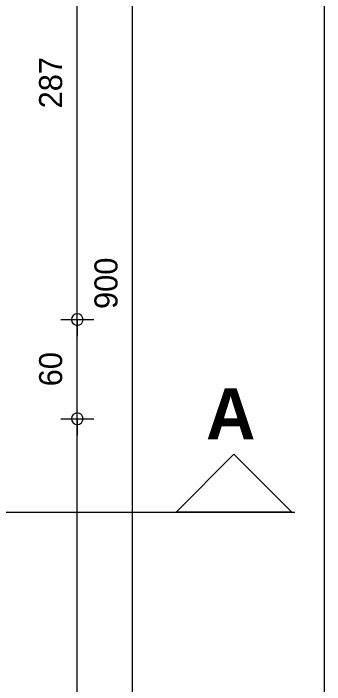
# Model space of a CAD drawing. Header units: metres. Extents: x -30.4 to 29.6, y -50.6 to 0.4.
# Drawn here: x 27.718 to 29.602, y -29.401 to -25.336 of the extents above; entities that cross this region are included whole.
import ezdxf
from ezdxf.enums import TextEntityAlignment as Align
from ezdxf.lldxf.tags import DXFTag

# ---------------------------------------------------------------- set-up
doc = ezdxf.new("R2010")
doc.units = ezdxf.units.M
doc.header["$MEASUREMENT"] = 0
for name, color, linetype in [('Calque commun', 7, 'Continuous'), ('Calque100', 7, 'Continuous'), ('Cotations', 7, 'Continuous'), ('Textes', 7, 'Continuous')]:
    doc.layers.add(name, color=color, linetype=linetype)
doc.styles.add('Century Gothic', font='GOTHIC.TTF', dxfattribs={"height": 0.139636})
doc.styles.add('Century Gothic3', font='GOTHICB.TTF', dxfattribs={"height": 0.31023})
tags = doc.linetypes.add('DASHDOT2', pattern=[0.5, 0.25, -0.125, 0, -0.125]).pattern_tags.tags
tags[10:11] = [DXFTag(74, 4), DXFTag(75, 0), DXFTag(340, '0'), DXFTag(46, 1.0), DXFTag(50, 0.0), DXFTag(44, 0.0), DXFTag(45, 0.0)]
tags[8:9] = [DXFTag(74, 4), DXFTag(75, 0), DXFTag(340, '0'), DXFTag(46, 1.0), DXFTag(50, 0.0), DXFTag(44, 0.0), DXFTag(45, 0.0)]
tags[6:7] = [DXFTag(74, 4), DXFTag(75, 0), DXFTag(340, '0'), DXFTag(46, 1.0), DXFTag(50, 0.0), DXFTag(44, 0.0), DXFTag(45, 0.0)]
tags[4:5] = [DXFTag(74, 4), DXFTag(75, 0), DXFTag(340, '0'), DXFTag(46, 1.0), DXFTag(50, 0.0), DXFTag(44, 0.0), DXFTag(45, 0.0)]

# ---------------------------------------------------------------- blocks, each defined once
blk = doc.blocks.new('new227')
at = {"layer": 'Calque commun', "color": 5, "linetype": 'Continuous', "lineweight": 9}
blk.add_arc((0, 0), 0.5, 0, 359.99941, dxfattribs=at)
blk = doc.blocks.new('new228')
at = {"layer": 'Calque commun', "color": 5, "linetype": 'Continuous', "lineweight": 9}
blk.add_arc((0, 0), 0.5, 0, 359.99941, dxfattribs=at)
blk = doc.blocks.new('DimLine37571')
at = {"layer": 'Calque commun', "color": 5, "linetype": 'Continuous', "lineweight": 9}
for p, q in [((28.1048, -27.7907), (28.1048, -27.6907)), ((28.0048, -27.7907), (28.2048, -27.7907)), ((28.1048, -31.4706), (28.1048, -27.7907)), ((28.0048, -31.4706), (28.2048, -31.4706)), ((28.1048, -31.4706), (28.1048, -31.5707))]:
    blk.add_line(p, q, dxfattribs=at)
at = {"layer": 'Calque commun', "color": 5, "linetype": 'Continuous', "lineweight": 9, "xscale": 0.07000000029802322, "yscale": 0.07000000029802322, "zscale": 0.07000000029802322, "rotation": 90}
for name, p in [('new228', (28.1048, -27.7907)), ('new227', (28.1048, -31.4706))]:
    blk.add_blockref(name, p, dxfattribs=at)
at = {"layer": 'Calque commun', "color": 5, "linetype": 'Continuous', "lineweight": 9, "style": 'Century Gothic'}
blk.add_text('368', height=0.13964, rotation=90, dxfattribs=at).set_placement((28.0548, -29.6307), align=Align.BOTTOM_CENTER)
blk = doc.blocks.new('new229')
at = {"layer": 'Calque commun', "color": 5, "linetype": 'Continuous', "lineweight": 9}
blk.add_arc((0, 0), 0.5, 0, 359.99941, dxfattribs=at)
blk = doc.blocks.new('new230')
at = {"layer": 'Calque commun', "color": 5, "linetype": 'Continuous', "lineweight": 9}
blk.add_arc((0, 0), 0.5, 0, 359.99941, dxfattribs=at)
blk = doc.blocks.new('DimLine37579')
at = {"layer": 'Calque commun', "color": 5, "linetype": 'Continuous', "lineweight": 9}
for p, q in [((28.1048, -27.1907), (28.1048, -27.0907)), ((28.0048, -27.1907), (28.2048, -27.1907)), ((28.1048, -27.7907), (28.1048, -27.1907)), ((28.0048, -27.7907), (28.2048, -27.7907)), ((28.1048, -27.7907), (28.1048, -27.8907))]:
    blk.add_line(p, q, dxfattribs=at)
at = {"layer": 'Calque commun', "color": 5, "linetype": 'Continuous', "lineweight": 9, "xscale": 0.07000000029802322, "yscale": 0.07000000029802322, "zscale": 0.07000000029802322, "rotation": 90}
for name, p in [('new230', (28.1048, -27.1907)), ('new229', (28.1048, -27.7907))]:
    blk.add_blockref(name, p, dxfattribs=at)
at = {"layer": 'Calque commun', "color": 5, "linetype": 'Continuous', "lineweight": 9, "style": 'Century Gothic'}
blk.add_text('60', height=0.13964, rotation=90, dxfattribs=at).set_placement((28.0548, -27.4907), align=Align.BOTTOM_CENTER)
blk = doc.blocks.new('new231')
at = {"layer": 'Calque commun', "color": 5, "linetype": 'Continuous', "lineweight": 9}
blk.add_arc((0, 0), 0.5, 0, 359.99941, dxfattribs=at)
blk = doc.blocks.new('new232')
at = {"layer": 'Calque commun', "color": 5, "linetype": 'Continuous', "lineweight": 9}
blk.add_arc((0, 0), 0.5, 0, 359.99941, dxfattribs=at)
blk = doc.blocks.new('DimLine37587')
at = {"layer": 'Calque commun', "color": 5, "linetype": 'Continuous', "lineweight": 9}
for p, q in [((28.1048, -24.3206), (28.1048, -24.2206)), ((28.0048, -24.3206), (28.2048, -24.3206)), ((28.1048, -27.1907), (28.1048, -24.3206)), ((28.0048, -27.1907), (28.2048, -27.1907)), ((28.1048, -27.1907), (28.1048, -27.2907))]:
    blk.add_line(p, q, dxfattribs=at)
at = {"layer": 'Calque commun', "color": 5, "linetype": 'Continuous', "lineweight": 9, "xscale": 0.07000000029802322, "yscale": 0.07000000029802322, "zscale": 0.07000000029802322, "rotation": 90}
for name, p in [('new232', (28.1048, -24.3206)), ('new231', (28.1048, -27.1907))]:
    blk.add_blockref(name, p, dxfattribs=at)
at = {"layer": 'Calque commun', "color": 5, "linetype": 'Continuous', "lineweight": 9, "style": 'Century Gothic'}
blk.add_text('287', height=0.13964, rotation=90, dxfattribs=at).set_placement((28.0548, -25.7557), align=Align.BOTTOM_CENTER)
blk = doc.blocks.new('DimLine41048')
at = {"layer": 'Calque commun', "color": 5, "linetype": 'Continuous', "lineweight": 9}
blk.add_line((28.44, -31.4706), (28.44, -22.4706), dxfattribs=at)
at = {"layer": 'Calque commun', "color": 5, "linetype": 'Continuous', "lineweight": 9, "style": 'Century Gothic'}
blk.add_text('900', height=0.13964, rotation=90, dxfattribs=at).set_placement((28.39, -26.9706), align=Align.BOTTOM_CENTER)
blk = doc.blocks.new('fleche08')
at = {"layer": 'Calque100', "color": 6, "linetype": 'Continuous', "lineweight": 18}
mesh = blk.add_polyface(dxfattribs=at)
corners = [(-0.35, -0.35), (0, 0), (0.35, -0.35)]
mesh.append_faces([[corners[k] for k in face] for face in [(0, 1, 2)]], dxfattribs={"color": 6})

msp = doc.modelspace()

# ---------------------------------------------------------------- linework, layer by layer
at = {"layer": 'Cotations', "color": 1, "linetype": 'DASHDOT2', "lineweight": 18}
msp.add_line((0.4138, -28.3558), (29.423, -28.3558), dxfattribs=at)

# ---------------------------------------------------------------- block references
at = {"layer": 'Calque commun', "color": 5, "linetype": 'Continuous', "lineweight": 9}
for name in ['DimLine41048', 'DimLine37587', 'DimLine37579', 'DimLine37571']:
    msp.add_blockref(name, (0, 0), dxfattribs=at)
at = {"layer": 'Calque commun', "color": 0, "linetype": 'ByBlock', "lineweight": -2}
msp.add_blockref('fleche08', (29.053, -28.0058), dxfattribs=at)

# ---------------------------------------------------------------- texts
at = {"layer": 'Textes', "color": 5, "linetype": 'ByBlock', "lineweight": -2, "style": 'Century Gothic3'}
msp.add_text('A', height=0.3102, dxfattribs=at).set_placement((28.8839, -27.6058), align=Align.TOP_LEFT)

# ---------------------------------------------------------------- meshes
at = {"layer": 'Calque commun', "color": 7, "linetype": 'Continuous', "lineweight": 9}
mesh = msp.add_polyface(dxfattribs=at)
corners = [(29.6021, -8.6275), (-30.3979, -8.6275), (-30.3979, -50.6275), (29.6021, -50.6275)]
mesh.append_faces([[corners[k] for k in face] for face in [(0, 1, 2, 3)]], dxfattribs={"color": 7})

doc.saveas('drawing.dxf')
